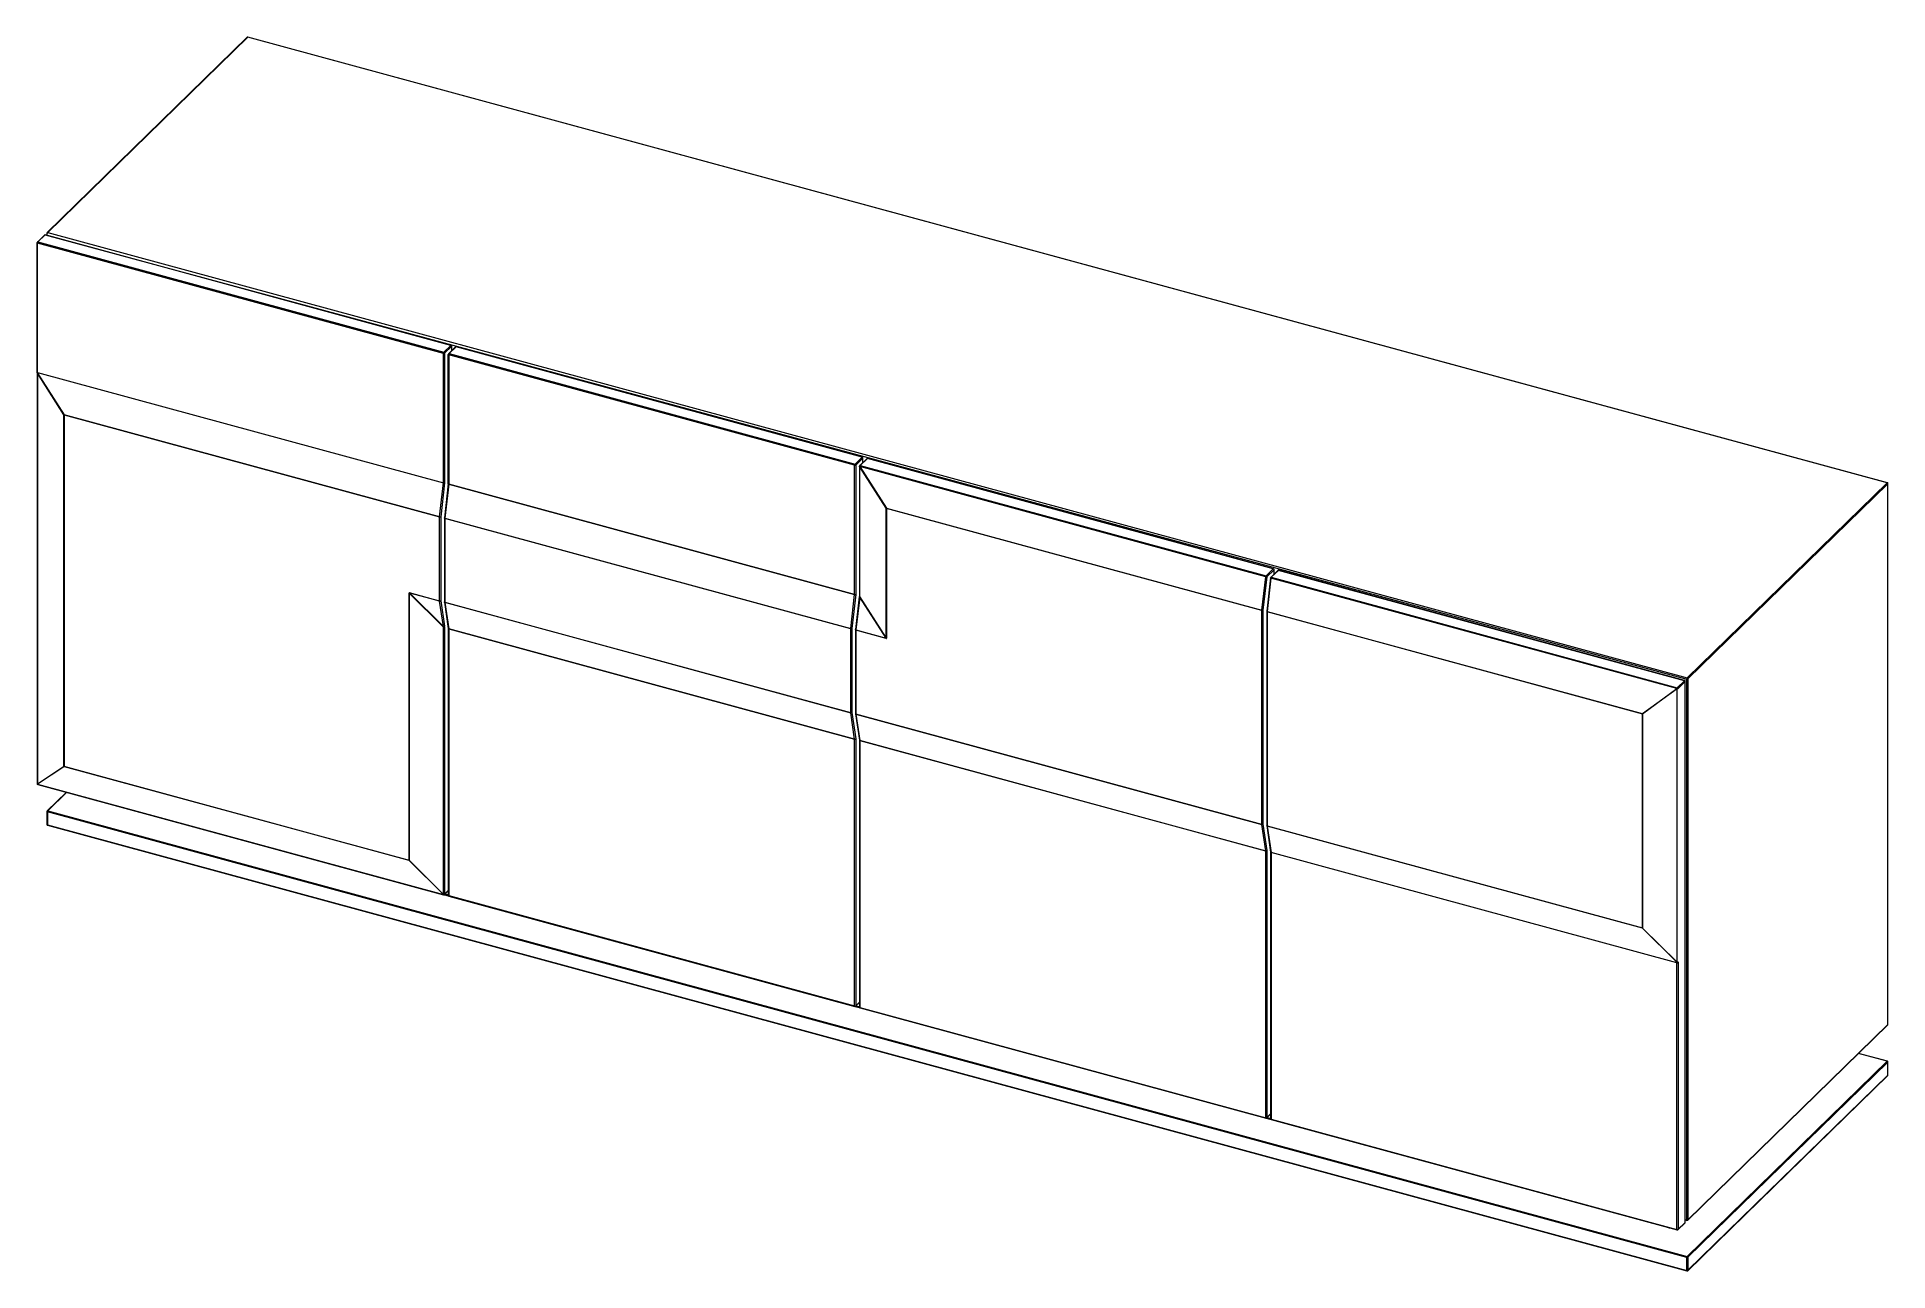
# Paper-space layout '_Trimétrique' of a CAD drawing. Header units: millimetres. Extents: x -1103 to 1092, y -380 to 1083.
import ezdxf

# ---------------------------------------------------------------- set-up
doc = ezdxf.new("R2010")
doc.units = ezdxf.units.MM

psp = doc.layouts.new('_Trimétrique')

# ---------------------------------------------------------------- linework, layer by layer
at = {"color": 7, "linetype": 'Continuous', "lineweight": 15}
for p, q in [((-854.1, 1082.6), (-1091.2, 851.2)), ((-853.4, 1082.7), (-1090.5, 851.3)), ((1090.5, 554.4), (-853.4, 1082.7)), ((1090.8, 554.5), (-853.2, 1082.8)), ((-1103.3, 684.8), (-1103.2, 839.1)), ((-1094.5, 848), (-1102.9, 839.8)), ((-621.3, 707.8), (-1102.7, 838.6)), ((-1102.7, 684.5), (-1102.7, 838.6)), ((-1093.8, 848.2), (-1102.2, 840)), ((-1102.2, 840), (-620.8, 709.1)), ((-612.4, 717.3), (-1093.8, 848.2)), ((-1093.5, 848.3), (853, 321.7)), ((-1091.5, 850.5), (-1091.5, 847.7)), ((-1090.5, 851.3), (853.4, 323)), ((-621.3, 554.4), (-621.3, 707.8)), ((-620.8, 709.1), (-612.4, 717.3)), ((-611.6, 716.2), (-620, 708)), ((-620, 708), (-620, 554.5)), ((-615.7, 553), (-615.6, 706.6)), ((-606.9, 715.5), (-615.3, 707.3)), ((-133.8, 575.3), (-615.1, 706.1)), ((-615.1, 706.1), (-615.1, 552.8)), ((-606.2, 715.6), (-614.6, 707.5)), ((-614.6, 707.5), (-133.3, 576.6)), ((-611.4, 711.1), (-611.4, 716.5)), ((-124.9, 584.8), (-606.2, 715.6)), ((-124.6, 584.9), (-606, 715.8)), ((-1103.3, 684.7), (-1103.3, 197.8)), ((-1071.3, 634.9), (-1102.9, 684.3)), ((-1102.9, 684.3), (-1102.9, 197.5)), ((-1102.7, 685.2), (-621.3, 554.4)), ((-1102.7, 684.5), (-1071.1, 635.1)), ((-1071.3, 218.2), (-1071.3, 634.9)), ((-1071.1, 635.1), (-626, 514.1)), ((-626, 513.9), (-1071.1, 634.9)), ((-1071.1, 634.9), (-1071.1, 218.2)), ((-133.8, 422), (-133.8, 575.3)), ((-133.3, 576.6), (-124.9, 584.8)), ((-124, 583.7), (-132.4, 575.5)), ((-132.4, 575.5), (-132.4, 422.2)), ((-128.2, 574), (-128.2, 420.1)), ((-119.4, 583), (-127.9, 574.7)), ((-96.2, 524.2), (-127.9, 573.6)), ((-127.9, 573.6), (-127.9, 419.7)), ((-127.7, 573.8), (-96, 524.4)), ((353.7, 442.9), (-127.7, 573.8)), ((-118.7, 583.1), (-127.2, 574.9)), ((-127.2, 574.9), (354.1, 444)), ((-123.9, 578.6), (-123.9, 584)), ((362.6, 452.3), (-118.7, 583.1)), ((362.9, 452.4), (-118.4, 583.3)), ((-626, 514.1), (-621.3, 554.4)), ((-620, 554.5), (-624.6, 514.1)), ((-615.7, 553), (-620.3, 512.8)), ((-615.1, 552.6), (-619.8, 512.4)), ((-615.1, 552.8), (-133.8, 422)), ((-133.8, 421.8), (-615.1, 552.6)), ((853.4, 323), (1090.5, 554.4)), ((1091.4, 553.3), (854.3, 321.9)), ((1091.4, -87.8), (1091.4, 553.3)), ((1091.5, -87.6), (1091.5, 553.6)), ((-626, 414.3), (-626, 513.9)), ((-624.6, 514.1), (-624.6, 414.6)), ((-620.3, 512.7), (-620.3, 413.1)), ((-619.8, 512.4), (-138.4, 381.6)), ((-138.4, 381.4), (-619.8, 512.2)), ((-619.8, 512.2), (-619.8, 412.7)), ((-96.2, 370.3), (-96.2, 524.2)), ((-96, 524.4), (349.1, 403.4)), ((349.1, 403.2), (-96, 524.1)), ((-96, 524.1), (-96, 370.3)), ((349.1, 403.4), (353.7, 442.9)), ((355, 442.9), (350.4, 403.4)), ((354.1, 444), (362.6, 452.3)), ((359.3, 441.6), (354.8, 402.1)), ((363.5, 451.2), (355, 442.9)), ((359.9, 441.3), (355.3, 401.7)), ((368.1, 450.5), (359.6, 442.2)), ((841.2, 310.4), (359.9, 441.3)), ((368.8, 450.6), (360.3, 442.4)), ((360.3, 442.4), (841.7, 311.5)), ((363.6, 446.1), (363.6, 451.5)), ((850.2, 319.8), (368.8, 450.6)), ((850.4, 319.9), (369.1, 450.8)), ((-662.2, 107), (-662.2, 423.8)), ((-621.2, 383.3), (-662, 423.7)), ((-662, 423.7), (-662, 107)), ((-661.8, 424.1), (-626, 414.3)), ((-626, 414.2), (-661.8, 423.9)), ((-661.8, 423.9), (-621.4, 383.9)), ((-138.4, 381.6), (-133.8, 421.8)), ((-132.4, 421.8), (-137.1, 381.6)), ((-128.3, 419.4), (-132.8, 380.3)), ((-127.7, 419), (-132.2, 379.9)), ((-127.9, 419.7), (-96.2, 370.3)), ((-96.4, 370.2), (-127.7, 419)), ((-621.4, 383.9), (-626, 414.2)), ((-624.6, 414.6), (-620.1, 384.3)), ((-620.3, 413), (-615.6, 381.6)), ((-619.8, 412.7), (-138.4, 281.8)), ((-138.4, 281.7), (-619.8, 412.5)), ((-619.8, 412.5), (-615.1, 381.4)), ((349.1, 149.3), (349.1, 403.2)), ((350.4, 403.4), (350.4, 149.6)), ((354.8, 401.9), (354.8, 148.1)), ((355.3, 401.7), (800.4, 280.7)), ((800.4, 280.5), (355.3, 401.5)), ((355.3, 401.5), (355.3, 147.7)), ((-621.2, 66.5), (-621.2, 383.3)), ((-620.1, 383.5), (-620.1, 66.8)), ((-615.6, 381.6), (-615.6, 65.4)), ((-615.1, 381.4), (-133.8, 250.5)), ((-133.8, 250.4), (-615.1, 381.2)), ((-615.1, 381.2), (-615.1, 65)), ((-138.4, 281.8), (-138.4, 381.4)), ((-137.1, 381.6), (-137.1, 282.1)), ((-132.8, 380.2), (-132.8, 280.6)), ((-132.2, 379.9), (-96.4, 370.2)), ((-96.5, 370), (-132.2, 379.7)), ((-132.2, 379.7), (-132.2, 280.2)), ((800.4, 280.7), (841.2, 310.4)), ((841.4, 310.2), (800.6, 280.5)), ((841.4, -13.8), (841.4, 310.2)), ((841.7, 311.5), (850.2, 319.8)), ((851.1, 318.7), (842.6, 310.4)), ((851.1, -322.4), (851.1, 318.7)), ((851.2, -322.2), (851.2, 319)), ((853, -319.5), (853, 321.7)), ((854.3, 321.9), (854.3, -319.2)), ((-133.8, 250.5), (-138.4, 281.7)), ((-137.1, 282.1), (-132.4, 250.9)), ((-132.8, 280.5), (-128.1, 249.1)), ((-132.2, 280.2), (349.1, 149.3)), ((349.1, 149.2), (-132.2, 280)), ((-132.2, 280), (-127.6, 248.9)), ((800.4, 26.7), (800.4, 280.5)), ((800.6, 280.5), (800.6, 26.6)), ((-133.8, -65.8), (-133.8, 250.4)), ((-132.4, 250.6), (-132.4, -65.6)), ((-128.1, 249.1), (-128.1, -67.1)), ((-127.6, 248.9), (353.8, 118)), ((353.8, 117.8), (-127.6, 248.7)), ((-127.6, 248.7), (-127.6, -67.5)), ((-1102.9, 197.5), (-1071.3, 218.2)), ((-1071.1, 218), (-1102.7, 197.2)), ((-1071.1, 218.2), (-662.2, 107)), ((-662.2, 106.8), (-1071.1, 218)), ((-1102.7, 197.2), (-621.4, 66.4)), ((-1102.5, 196.9), (-621.2, 66.1)), ((-1068.5, 187.6), (-1091.2, 165.5)), ((-1091.5, 164.7), (-1091.5, 149.3)), ((853, -364), (-1091, 164.3)), ((-1091, 164.3), (-1091, 148.9)), ((-1090.5, 165.6), (853.4, -362.7)), ((831.6, -328.8), (-1023.9, 175.5)), ((-1091, 148.9), (853, -379.5)), ((-1090.8, 148.4), (853.2, -380)), ((353.8, 118), (349.1, 149.2)), ((350.4, 149.6), (355.1, 118.4)), ((354.8, 148), (359.4, 116.7)), ((355.3, 147.7), (800.4, 26.7)), ((355.3, 147.5), (360, 116.3)), ((800.4, 26.5), (355.3, 147.5)), ((353.8, -198.3), (353.8, 117.8)), ((355.1, 118.1), (355.1, -198.1)), ((359.4, 116.8), (359.4, -199.6)), ((841.3, -14.6), (360, 116.3)), ((360, 116.3), (360, -200)), ((-621.4, 66.4), (-662.2, 106.8)), ((-662, 107), (-621.2, 66.5)), ((-620.2, 66.3), (-615.6, 70.8)), ((-615.1, 65), (-133.8, -65.8)), ((-614.9, 64.5), (-133.6, -66.4)), ((841.2, -14), (800.4, 26.5)), ((800.6, 26.6), (841.4, -13.8)), ((841.3, -14.6), (841.2, -14)), ((841.3, -330.8), (841.3, -14.6)), ((842.6, -13.6), (842.7, -14.2)), ((842.7, -14.2), (842.7, -330.6)), ((-132.6, -66.1), (-128.1, -61.7)), ((-127.6, -67.5), (353.8, -198.3)), ((-127.4, -68), (354, -198.9)), ((854.1, -319.7), (1091.2, -88.3)), ((854.3, -319.2), (1091.4, -87.8)), ((853.4, -362.7), (1090.5, -131.3)), ((1090.8, -131.2), (1056.7, -122)), ((854.1, -379.7), (1091.2, -148.3)), ((1091.4, -132.4), (854.3, -363.8)), ((854.3, -379.2), (1091.4, -147.8)), ((1091.4, -147.8), (1091.4, -132.4)), ((1091.5, -147.6), (1091.5, -132.2)), ((354.9, -198.6), (359.4, -194.2)), ((360, -200), (841.3, -330.8)), ((360.2, -200.5), (841.5, -331.4)), ((842.5, -331.1), (850.9, -322.9)), ((842.7, -330.6), (851.1, -322.4)), ((851.2, -319.4), (853.2, -320)), ((853, -379.5), (853, -364)), ((854.3, -363.8), (854.3, -379.2))]:
    psp.add_line(p, q, dxfattribs=at)
at = {"color": 8, "linetype": 'Continuous', "lineweight": 15}
for p, q in [((-611.6, 711), (-611.6, 716.2)), ((-124, 578.5), (-124, 583.7)), ((363.5, 446), (363.5, 451.2)), ((-1068.1, 187.5), (-1090.5, 165.6)), ((-620.1, 66.8), (-615.6, 71.1)), ((-619.5, 67), (-615.6, 65.9)), ((-132.4, -65.6), (-128.1, -61.4)), ((-132, -65.5), (-128.1, -66.6)), ((1090.5, -131.3), (1056.6, -122.1)), ((355.1, -198.1), (359.4, -193.9)), ((355.5, -198), (359.4, -199.1)), ((851.2, -319), (853, -319.5))]:
    psp.add_line(p, q, dxfattribs=at)
at = {"color": 8, "linetype": 'Continuous', "lineweight": 15, "flags": 128}
for points in [[(-1103.2, 839.1), (-1103.2, 839), (-1103.1, 838.9), (-1103.1, 838.8), (-1103, 838.8), (-1102.8, 838.7), (-1102.7, 838.6)], [(-1091, 850), (-1091.1, 850.1), (-1091.3, 850.2), (-1091.4, 850.2), (-1091.5, 850.3), (-1091.5, 850.4), (-1091.5, 850.5)], [(-615.1, 706.1), (-615.3, 706.2), (-615.4, 706.3), (-615.5, 706.3), (-615.6, 706.4), (-615.6, 706.5), (-615.6, 706.6)], [(-1103.3, 684.8), (-1103.3, 684.8), (-1103.2, 684.7), (-1103.2, 684.6), (-1103, 684.6), (-1102.9, 684.5), (-1102.7, 684.5)], [(-127.7, 573.8), (-127.8, 573.8), (-128, 573.9), (-128.1, 573.9), (-128.2, 574), (-128.2, 574.1), (-128.2, 574.1)], [(-615.1, 552.6), (-615.3, 552.6), (-615.4, 552.7), (-615.5, 552.8), (-615.6, 552.8), (-615.7, 552.9), (-615.7, 553)], [(-615.1, 552.8), (-615.3, 552.9), (-615.4, 552.9), (-615.5, 553), (-615.6, 553.1), (-615.6, 553.2), (-615.6, 553.3)], [(-619.8, 512.4), (-619.9, 512.5), (-620.1, 512.5), (-620.2, 512.6), (-620.3, 512.7), (-620.3, 512.7), (-620.3, 512.8)], [(-619.8, 512.2), (-619.9, 512.3), (-620.1, 512.3), (-620.2, 512.4), (-620.3, 512.5), (-620.3, 512.6), (-620.3, 512.7)], [(359.9, 441.3), (359.7, 441.3), (359.6, 441.4), (359.5, 441.4), (359.4, 441.5), (359.3, 441.6), (359.3, 441.6)], [(-127.7, 419), (-127.9, 419.1), (-128, 419.1), (-128.1, 419.2), (-128.2, 419.3), (-128.3, 419.3), (-128.3, 419.4)], [(-619.8, 412.7), (-619.9, 412.7), (-620.1, 412.8), (-620.2, 412.9), (-620.3, 413), (-620.3, 413.1), (-620.3, 413.1)], [(354.8, 402.1), (354.8, 402), (354.8, 401.9), (354.9, 401.9), (355, 401.8), (355.1, 401.8), (355.3, 401.7)], [(354.8, 401.9), (354.8, 401.9), (354.8, 401.8), (354.9, 401.7), (355, 401.6), (355.1, 401.5), (355.3, 401.5)], [(-132.2, 379.9), (-132.4, 380), (-132.5, 380), (-132.6, 380.1), (-132.7, 380.2), (-132.8, 380.2), (-132.8, 380.3)], [(-132.2, 379.7), (-132.4, 379.8), (-132.5, 379.8), (-132.7, 379.9), (-132.7, 380), (-132.8, 380.1), (-132.8, 380.2)], [(-132.2, 280.2), (-132.4, 280.2), (-132.5, 280.3), (-132.7, 280.4), (-132.7, 280.5), (-132.8, 280.6), (-132.8, 280.6)], [(-1024.3, 175.6), (-1024.2, 175.6), (-1023.9, 175.5)], [(-1091.5, 164.7), (-1091.5, 164.7), (-1091.5, 164.6), (-1091.4, 164.5), (-1091.3, 164.4), (-1091.1, 164.3), (-1091, 164.3)], [(-1091.5, 149.3), (-1091.5, 149.3), (-1091.5, 149.2), (-1091.4, 149.1), (-1091.3, 149), (-1091.1, 148.9), (-1091, 148.9)], [(354.8, 148.1), (354.8, 148.1), (354.8, 148), (354.9, 147.9), (355, 147.8), (355.1, 147.7), (355.3, 147.7)], [(-621.4, 66.4), (-621.4, 66.3), (-621.3, 66.2), (-621.3, 66.1), (-621.2, 66.1), (-621.2, 66.1)], [(-621.2, 66.5), (-621.2, 66.4), (-621.2, 66.2), (-621.1, 66.1), (-621.1, 66.1), (-621.1, 66), (-621.1, 66)], [(-615.6, 65.4), (-615.6, 65.4), (-615.6, 65.3), (-615.5, 65.2), (-615.4, 65.1), (-615.3, 65), (-615.1, 65)], [(-615.1, 65), (-615.1, 64.8), (-615.1, 64.7), (-615, 64.6), (-615, 64.5), (-614.9, 64.5)], [(-128.1, -67.1), (-128.1, -67.1), (-128.1, -67.2), (-128, -67.3), (-127.9, -67.4), (-127.7, -67.5), (-127.6, -67.5)], [(-127.6, -67.5), (-127.6, -67.7), (-127.5, -67.8), (-127.5, -67.9), (-127.4, -68), (-127.4, -68)], [(360, -200), (359.8, -200), (359.7, -199.9), (359.5, -199.8), (359.5, -199.7), (359.4, -199.6), (359.4, -199.6)], [(831.7, -328.7), (831.7, -328.7), (831.6, -328.8)], [(853, -379.5), (853, -379.6), (853, -379.8), (853, -379.9), (853.1, -379.9), (853.2, -380)]]:
    psp.add_lwpolyline(points, dxfattribs=at)
at = {"color": 7, "linetype": 'Continuous', "lineweight": 15, "flags": 128}
for points in [[(-661.8, 424.1), (-662, 424.1), (-662.1, 424), (-662.2, 423.8)], [(-661.8, 423.9), (-661.9, 423.9), (-662, 423.9), (-662, 423.7)], [(-96.5, 370), (-96.2, 370), (-96.1, 370), (-96, 370.3)], [(-96.2, 370.3), (-96.2, 370.2), (-96.3, 370.1), (-96.4, 370.2)]]:
    psp.add_lwpolyline(points, dxfattribs=at)
at = {"color": 7, "linetype": 'Continuous', "lineweight": 15}
for centre, radius, start, end in [((-853.4, 1081.9), 1, 74.7955, 134.305), ((-1102.2, 839.1), 1, 134.305, 180), ((-1100.6, 838.7), 2.04, 140.5129, 180.3434), ((-1093.8, 847.3), 1, 74.7955, 134.305), ((-1090.5, 850.5), 1, 134.305, 180), ((-1088.9, 850), 2.04, 140.5129, 180.3434), ((-619.3, 707.8), 2.04, 140.5129, 180.3434), ((-620.8, 709.3), 1.54, 252.696, 305.3989), ((-621.2, 708), 1.21, 3.3916, 74.3338), ((-614.6, 706.6), 1, 134.305, 180), ((-613.1, 706.2), 2.04, 140.5129, 180.3434), ((-612.8, 716.2), 1.21, 3.3916, 74.3338), ((-612.4, 716.5), 1, 0, 74.7955), ((-606.2, 714.8), 1, 74.7955, 134.305), ((-1102.3, 684.7), 1, 173.4109, 180), ((-1102.6, 685.8), 0.623, 200.6433, 265.3922), ((-1097.4, 676.6), 9.48, 124.1343, 125.6502), ((-1065.8, 627.2), 9.48, 124.1343, 125.6502), ((-1070.8, 636.1), 1.29, 245.9366, 255.0188), ((-1069.3, 634.9), 1.85, 173.2622, 179.8243), ((-131.7, 575.3), 2.04, 140.5129, 180.3434), ((-133.3, 576.8), 1.54, 252.696, 305.3989), ((-133.6, 575.5), 1.21, 3.3916, 74.3338), ((-127.2, 574), 1, 134.305, 180), ((-122.3, 565.9), 9.48, 124.1343, 125.6502), ((-125.7, 573.6), 1.98, 140.1031, 175.0824), ((-125.2, 583.7), 1.21, 3.3916, 74.3338), ((-124.9, 584), 1, 360, 74.7955), ((-118.7, 582.3), 1, 74.7955, 134.305), ((-620.8, 556.1), 1.78, 252.4828, 297.1703), ((-617, 552.8), 1.85, 353.2622, 359.8243), ((1090.2, 553.2), 1.21, 3.3916, 74.3338), ((1090.5, 553.6), 1, 0, 74.7955), ((-625.3, 516.2), 2.19, 252.3732, 287.9105), ((-625.5, 515.4), 1.54, 252.696, 305.3989), ((-624.1, 513.9), 1.85, 173.2622, 179.8243), ((-619.3, 512.7), 1, 173.4109, 180), ((-617.9, 512.2), 1.85, 173.2622, 179.8243), ((-90.7, 516.5), 9.48, 124.1343, 125.6502), ((-95.7, 525.4), 1.29, 245.9366, 255.0188), ((-94.2, 524.1), 1.85, 173.2622, 179.8243), ((355.7, 442.8), 1.98, 140.1031, 175.0824), ((354.3, 445), 2.19, 252.3732, 287.9105), ((353.8, 442.9), 1.21, 3.3916, 74.3338), ((360.3, 441.5), 1, 134.305, 173.4109), ((361.8, 441.1), 1.98, 140.1031, 175.0824), ((362.3, 451.2), 1.21, 3.3916, 74.3338), ((362.6, 451.5), 1, 360, 74.7955), ((368.8, 449.8), 1, 74.7955, 134.305), ((-661.7, 425.4), 1.67, 254.9292, 262.5945), ((-660.5, 424.1), 1.27, 179.7032, 188.1318), ((-133.3, 423.5), 1.54, 252.696, 305.3989), ((-135.6, 422), 1.85, 353.2622, 359.8243), ((-133.1, 423.9), 2.19, 252.3732, 287.9105), ((-136.1, 422.2), 3.71, 353.2622, 359.8243), ((-137.1, 417.3), 9.5, 10.1368, 14.4866), ((-625.5, 415.8), 1.54, 252.696, 305.3989), ((-625.6, 415.4), 1.3, 254.1681, 319.2696), ((-624.7, 414.3), 1.27, 179.7032, 188.1318), ((-619.3, 413.1), 1, 180, 188.4825), ((-618.5, 412.7), 1.27, 179.7032, 188.1318), ((349.8, 405.5), 2.19, 252.3732, 287.9105), ((349.6, 404.6), 1.54, 252.696, 305.3989), ((351, 403.2), 1.85, 173.2622, 179.8243), ((355.8, 401.9), 1, 173.4109, 180), ((357.1, 401.5), 1.85, 173.2622, 179.8243), ((-621.1, 385.1), 1.3, 254.1681, 319.2696), ((-626.7, 381.3), 5.82, 19.891, 26.3522), ((-620.9, 384.7), 1.46, 259.3741, 306.3436), ((-625.2, 383.6), 5.1, 359.7686, 8.184), ((-616.4, 381.2), 1.27, 359.7032, 8.1318), ((-137.8, 383.7), 2.19, 252.3732, 287.9105), ((-138, 382.9), 1.54, 252.696, 305.3989), ((-136.6, 381.4), 1.85, 173.2622, 179.8243), ((-131.8, 380.2), 1, 173.4109, 180), ((-130.4, 379.7), 1.85, 173.2622, 179.8243), ((-94.6, 370), 1.85, 173.2622, 179.8243), ((-95.7, 371.5), 1.29, 245.9366, 255.0188), ((843.2, 310.3), 1.98, 140.1031, 175.0824), ((842.8, 311.5), 1.92, 213.9757, 223.7497), ((841.9, 312.5), 2.19, 252.3732, 287.9105), ((841.7, 311.6), 1.46, 259.3741, 306.3436), ((841.3, 310.4), 1.21, 3.3916, 74.3338), ((849.8, 318.7), 1.21, 3.3916, 74.3338), ((850.2, 319), 1, 360, 74.7955), ((855, 321.7), 2.04, 140.5129, 180.3434), ((853.4, 323.2), 1.54, 252.696, 305.3989), ((853.1, 321.8), 1.21, 3.3916, 74.3338), ((-138, 283.3), 1.54, 252.696, 305.3989), ((-138.1, 282.9), 1.3, 254.1681, 319.2696), ((-137.2, 281.8), 1.27, 179.7032, 188.1318), ((-131.8, 280.6), 1, 180, 188.4825), ((-131, 280.2), 1.27, 179.7032, 188.1318), ((802, 281.8), 1.92, 213.9757, 223.7497), ((802.3, 280.5), 1.85, 173.2622, 179.8243), ((800.9, 282.1), 1.67, 254.9292, 262.5945), ((-133.4, 251.8), 1.3, 254.1681, 319.2696), ((-133.3, 251.8), 1.54, 252.696, 305.3989), ((-135, 250.4), 1.27, 359.7032, 8.1318), ((-135, 250.6), 2.55, 359.7032, 8.1318), ((-128.9, 248.7), 1.27, 359.7032, 8.1318), ((-1102.3, 197.8), 1, 180, 254.7955), ((-1070.8, 219.4), 1.29, 245.9366, 255.0188), ((-1070.2, 218.9), 1.29, 211.5695, 226.1559), ((-1069.8, 218.2), 1.27, 179.7032, 188.1318), ((-1101.8, 198.1), 1.31, 211.6119, 218.8551), ((-1101.9, 198.1), 1.27, 218.8387, 226.208), ((-1090.5, 164.7), 1, 134.305, 180), ((-1088.9, 164.3), 2.04, 140.5129, 180.3434), ((-1090.5, 149.3), 1, 180, 254.7955), ((349.6, 150.8), 1.54, 252.696, 305.3989), ((349.5, 150.4), 1.3, 254.1681, 319.2696), ((350.4, 149.3), 1.27, 179.7032, 188.1318), ((355.8, 148.1), 1, 180, 188.4825), ((356.6, 147.7), 1.27, 179.7032, 188.1318), ((354.1, 119.3), 1.3, 254.1681, 319.2696), ((354.2, 119.3), 1.54, 252.696, 305.3989), ((352.5, 117.9), 1.27, 359.7032, 8.1318), ((352.6, 118.1), 2.55, 359.7032, 8.1318), ((360, 116.9), 0.632, 195.7183, 262.8302), ((-661.7, 108.6), 1.67, 254.9292, 262.5945), ((-663.3, 108.7), 2.12, 301.5061, 308.2785), ((-660.9, 107), 1.27, 179.7032, 188.1318), ((-622.5, 68.2), 2.12, 301.5061, 308.2785), ((-620.9, 68), 1.46, 259.3741, 306.3436), ((-620.9, 67), 1, 254.7955, 314.305), ((-614.6, 65.4), 1, 180, 254.7955), ((800.9, 28.3), 1.67, 254.9292, 262.5945), ((801.7, 26.7), 1.27, 179.7032, 188.1318), ((799.3, 28.3), 2.12, 301.5061, 308.2785), ((841.6, -12.7), 1.3, 254.1681, 319.2696), ((840.1, -12.2), 2.12, 301.5061, 308.2785), ((841.7, -13.2), 1.4, 253.4398, 312.9037), ((841.7, -12.4), 1.46, 259.3741, 306.3436), ((-133.3, -64.4), 1.54, 252.696, 305.3989), ((-133.3, -65.4), 1, 254.7955, 314.305), ((-127.1, -67.1), 1, 180, 254.7955), ((1090.5, -87.6), 1, 314.305, 0), ((1090.2, -132.5), 1.21, 3.3916, 74.3338), ((1090.5, -132.2), 1, 360, 74.7955), ((1090.5, -147.6), 1, 314.305, 0), ((354.2, -196.9), 1.54, 252.696, 305.3989), ((354.2, -197.9), 1, 254.7955, 314.305), ((360.4, -199.6), 1, 180, 254.7955), ((850.2, -322.2), 1, 314.305, 0), ((853.4, -318), 1.54, 252.696, 305.3989), ((853.4, -319), 1, 254.7955, 314.305), ((841.8, -329.4), 1.54, 252.696, 305.3989), ((841.8, -330.4), 1, 254.7955, 314.305), ((855, -364), 2.04, 140.5129, 180.3434), ((853.4, -362.6), 1.54, 252.696, 305.3989), ((853.1, -363.9), 1.21, 3.3916, 74.3338), ((853.4, -378), 1.54, 252.696, 305.3989), ((853.4, -379), 1, 254.7955, 314.305)]:
    psp.add_arc(centre, radius, start, end, dxfattribs=at)
at = {"color": 8, "linetype": 'Continuous', "lineweight": 15}
for centre, radius, start, end in [((-853.7, 1082.1), 0.706, 71.1228, 131.7873), ((-853.2, 1082.6), 0.27, 80.7318, 143.9675), ((-1102.4, 839.3), 0.715, 71.5838, 131.3262), ((-1094, 847.5), 0.715, 71.5838, 131.3262), ((-1093.6, 848), 0.27, 80.7318, 143.9675), ((-1090.7, 850.7), 0.706, 71.1228, 131.7873), ((-614.9, 706.8), 0.715, 71.5838, 131.3262), ((-612.2, 717.2), 0.27, 80.7318, 143.9675), ((-611.8, 716.5), 0.332, 310.6406, 357.9975), ((-606.5, 715), 0.715, 71.5838, 131.3262), ((-606, 715.5), 0.27, 80.7318, 143.9675), ((-1102.8, 684.8), 0.469, 188.0241, 254.6306), ((-127.7, 574.1), 0.469, 188.0241, 254.6306), ((-127.4, 574.2), 0.706, 71.1228, 131.7873), ((-124.7, 584.7), 0.27, 80.7318, 143.9675), ((-124.2, 584), 0.332, 310.6406, 357.9975), ((-118.9, 582.5), 0.706, 71.1228, 131.7873), ((-118.5, 583), 0.27, 80.7318, 143.9675), ((1090.7, 554.3), 0.27, 80.7318, 143.9675), ((1091.2, 553.6), 0.332, 310.6406, 357.9975), ((360.1, 441.7), 0.706, 71.1228, 131.7873), ((362.9, 452.2), 0.27, 80.7318, 143.9675), ((363.3, 451.5), 0.332, 310.6406, 357.9975), ((368.6, 450), 0.706, 71.1228, 131.7873), ((369, 450.5), 0.27, 80.7318, 143.9675), ((-127.7, 420.2), 0.469, 188.0241, 254.6306), ((-619.7, 413.1), 0.654, 193.3749, 261.1072), ((-615, 382), 0.654, 193.3749, 261.1072), ((-615.1, 381.8), 0.601, 194.569, 265.3775), ((850.4, 319.7), 0.27, 80.7318, 143.9675), ((850.8, 319), 0.332, 310.6406, 357.9975), ((-132.1, 280.6), 0.654, 193.3749, 261.1072), ((-127.5, 249.5), 0.654, 193.3749, 261.1072), ((-127.5, 249.3), 0.601, 194.569, 265.3775), ((-1102.8, 197.9), 0.469, 188.0241, 254.6306), ((-1102.7, 197.9), 0.568, 190.2537, 257.2455), ((-1102.4, 197.3), 0.451, 176.5614, 240.65), ((-1102.4, 197.2), 0.355, 178.7717, 242.6462), ((-1090.7, 164.9), 0.715, 71.5838, 131.3262), ((-1090.5, 148.8), 0.511, 169.3516, 234.3744), ((355.4, 148.1), 0.654, 193.3749, 261.1072), ((-620.7, 66.8), 0.646, 315.3545, 1.9113), ((-133.3, -65.9), 0.511, 169.3516, 234.3744), ((-133.1, -65.6), 0.646, 315.3545, 1.9113), ((1091.2, -87.6), 0.332, 310.6406, 357.9975), ((1090.8, -87.9), 0.646, 315.3545, 1.9113), ((1090.7, -131.5), 0.27, 80.7318, 143.9675), ((1090.8, -147.9), 0.646, 315.3545, 1.9113), ((1091.2, -132.2), 0.332, 310.6406, 357.9975), ((1091.2, -147.6), 0.332, 310.6406, 357.9975), ((354.3, -198.4), 0.511, 169.3516, 234.3744), ((354.5, -198.2), 0.646, 315.3545, 1.9113), ((360.5, -200.1), 0.511, 169.3516, 234.3744), ((832.5, -325.3), 3.65, 255.3007, 271.9439), ((850.4, -322.5), 0.646, 315.3545, 1.9113), ((850.8, -322.2), 0.332, 310.6406, 357.9975), ((853.5, -319.6), 0.511, 169.3516, 234.3744), ((853.7, -319.3), 0.646, 315.3545, 1.9113), ((841.8, -330.9), 0.511, 169.3516, 234.3744), ((842, -330.7), 0.646, 315.3545, 1.9113), ((853.7, -379.3), 0.646, 315.3545, 1.9113)]:
    psp.add_arc(centre, radius, start, end, dxfattribs=at)
at = {"color": 7, "linetype": 'Continuous', "lineweight": 15}
psp.add_open_spline([(-128.2, 420.1), (-128.2, 420), (-128.2, 419.8), (-128.2, 419.6), (-128.3, 419.4)], degree=3, knots=[0, 0, 0, 0, 0.2451489, 1, 1, 1, 1], dxfattribs=at)

doc.saveas('drawing.dxf')
